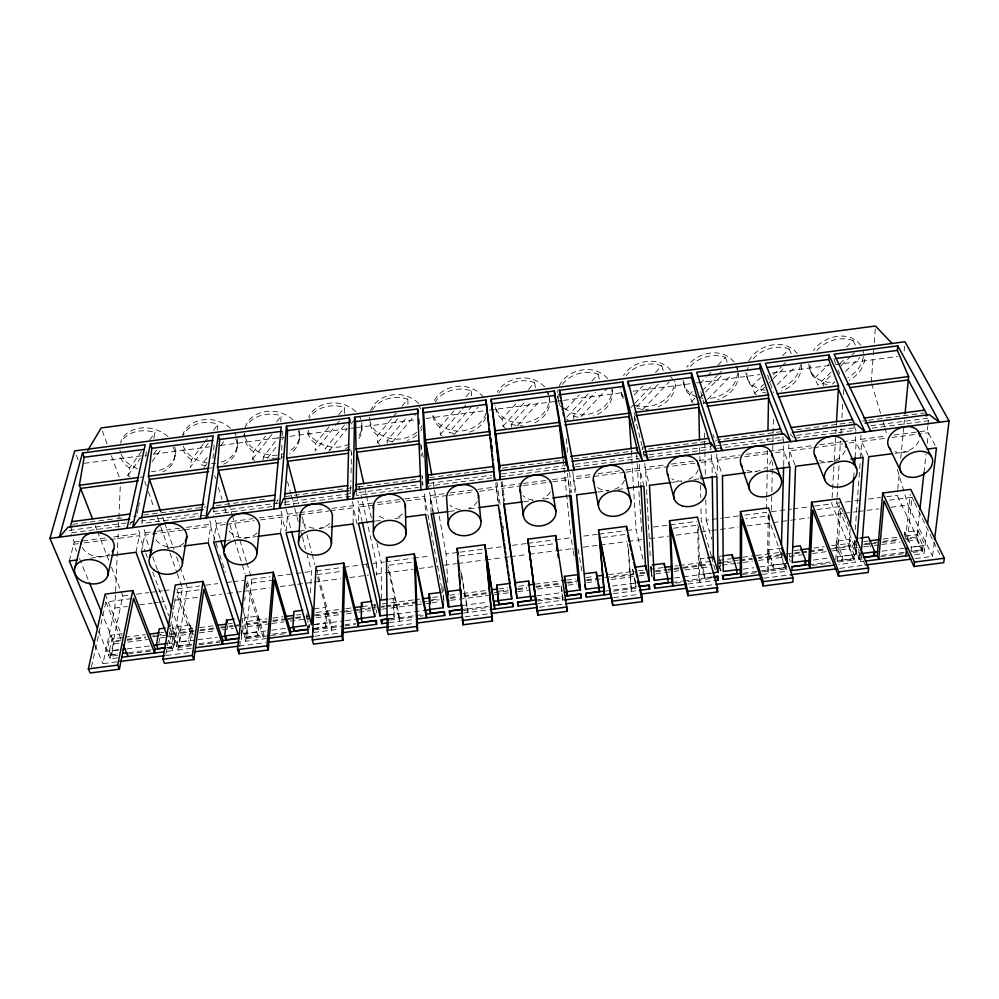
<?xml version="1.0" encoding="UTF-8"?>
<svg xmlns="http://www.w3.org/2000/svg" width="999" height="999" viewBox="0 0 999 999"><rect width="100%" height="100%" fill="white"/><g stroke="black" fill="none" stroke-linecap="round" stroke-linejoin="round"><path stroke-width="0.75" stroke-dasharray="5 3.75" d="M374.737 609.477L374.75 603.783M361.738 431.081L361.775 428.171M358.604 520.317L358.828 504.882L357.904 500.849M356.73 492.707L356.68 495.467L418.394 487.4M353.047 523.976L353.409 505.594L352.16 500.212M766.52 509.24L766.72 498.451M766.745 496.915L767.157 473.788M767.195 472.24L767.582 450.661M767.744 441.408L767.806 438.324M768.306 513.998L767.244 570.054L768.431 573.626L769.592 515.746L746.016 518.806M781.693 548.201L768.293 549.937L768.219 553.946L773.288 569.005L786.837 567.245L786.001 564.835M771.453 510.139L771.815 493.169M771.852 491.633L772.464 462.325M772.726 449.987L773.051 434.565M773.089 433.017L773.413 417.594M284.228 502.322L350.587 493.656L350.886 480.556M351.061 472.877L351.498 452.897M773.288 569.005L773.388 564.984L768.293 549.937M789.997 467.008L783.253 449.475L783.516 439.697L780.956 433.104M783.666 465.384L784.04 451.548L774.962 452.734M762.312 571.903L785.414 568.918L781.443 557.479L781.555 553.296M344.343 413.411L344.355 407.505A27.56 22.178 3.2 0 0 309.203 418.456M795.004 464.885L788.711 448.763L788.848 444.567M785.414 568.918L785.576 563.636L759.802 566.97M789.048 466.221L789.522 450.836L812.249 447.864M281.468 458.766L281.918 444.992M282.218 435.801L282.367 431.206M762.424 574.4L786.712 571.253L786.8 568.581M316.421 568.206L331.755 626.348L331.618 630.132L317.32 576.061M314.111 628.421L326.036 626.885L326.661 611.151M326.036 626.885L325.012 623.026L325.649 607.305L312.362 609.028M116.883 661.85L102.947 663.648L114.835 608.029L118.382 528.833M118.444 527.285L118.794 519.517M118.869 517.957L120.467 482.242M307.442 629.283L307.58 626.76M307.804 622.502L308.054 618.019M310.439 592.819L311.588 571.44L307.18 554.944M308.791 627.834L308.953 624.837M309.215 627.559L309.378 624.562M306.755 618.281L307.155 611.126M835.763 559.84L839.16 504.795M329.058 426.76L315.522 443.556L315.11 450.961L335.539 425.699M830.981 549.063L849.325 546.678L831.78 503.846L832.042 499.188M832.13 497.639L834.177 461.975M834.265 460.414L835.688 435.614M835.776 434.053L836.4 423.201M854.482 546.016L836.737 503.196L839.272 461.313M839.36 459.752L840.484 441.133M840.958 433.379L841.245 428.733M841.895 417.869L842.744 403.908M843.306 394.593L843.68 388.386M836.413 541.108L842.394 556.056L855.993 554.295L849.837 539.373L836.413 541.108L836.163 545.142L842.132 560.102L855.693 558.341L855.394 562.375L838.611 564.547M837.274 561.675L840.659 508.029M842.132 560.102L842.394 556.056M863.186 457.467L855.244 440.084L855.818 431.643M850.149 528.783L848.963 545.804L832.167 547.976M853.708 477.722L854.133 471.528M855.107 457.604L856.18 442.132L848.601 443.119M838.411 562.062L853.833 560.064L849.187 548.701L849.837 539.373M299.4 439.26L299.613 436.326M868.106 455.357L860.713 439.36L861.013 435.152M854.457 540.496L854.12 545.129L857.179 544.742M855.244 529.657L860.314 459.99M860.426 458.441L861.662 441.421L885.938 438.249M862.125 558.99L859.028 559.39L854.332 548.039L855.019 538.698M853.833 560.064L854.22 554.745L835.913 557.117M855.993 554.295L856.68 545.067M871.24 382.28L873.188 356.418M873.301 354.907L873.65 350.337M874.225 342.732L875.261 329.046M859.028 559.39L859.44 554.07M286.201 531.231L287.525 514.198L284.977 504.832L285.539 497.864M863.636 561.301L860.614 561.7L860.926 557.667L854.719 542.744M212.999 458.603L214.248 443.206M280.582 533.429L282.118 514.91L281.006 510.889M247.427 581.68L263.973 635.114L263.636 638.923L246.491 583.703L274.213 580.107M280.769 421.778L281.131 415.821A27.735 22.003 6.5 0 0 247.003 425.437M904.132 351.061L904.57 346.403M266.608 638.536L245.717 641.246L244.493 637.437L257.892 635.701L259.39 619.867L258.204 616.046L244.93 617.769L243.257 633.603L256.693 631.868L258.204 616.046M906.53 539.273L917.244 537.887L897.177 495.342L897.614 490.721M897.764 489.185L899.25 473.801M900.736 458.404L903.845 426.086M903.995 424.55L904.445 419.93M245.717 641.246L247.365 625.386M269.393 635.676L246.503 638.648L247.74 626.598L244.93 617.769M904.207 536.326L904.632 532.267L918.069 530.531L925.111 545.342L911.5 547.102L904.632 532.267M263.062 459.79L263.374 456.805L278.684 437.287M244.493 637.437L246.154 621.59L266.82 618.905M246.815 562.799L251.848 579.208L247.14 624.675L266.795 622.127M905.594 538.936L910.276 494.018M907.454 540.422L912.012 497.24L888.373 500.312M239.76 646.141L240.247 641.57M241.071 633.965L241.396 630.918M242.22 623.301L242.794 618.256M243.456 612.112L243.956 607.504M244.68 600.461L245.117 596.753M245.941 589.073L246.491 583.703M241.783 630.569L241.358 639.31L242.27 626.048M911.5 547.102L911.063 551.173L924.637 549.425L924.162 553.471L913.473 554.857M935.139 445.379L927.334 430.669L927.796 426.423M927.959 425.012L928.421 420.766L924.949 414.285M919.567 512.462L916.832 537.012L906.13 538.399M923.988 472.589L926.023 454.183M927.222 443.444L928.408 432.704L920.828 433.691M913.074 552.397L922.339 551.198L917.02 539.922L918.069 530.531M254.62 460.626L252.622 459.153L253.471 451.698L265.534 436.176M922.339 551.198L922.951 545.854L910.913 547.415M925.111 545.342L927.097 528.334M227.273 628.483L227.635 625.474M915.496 558.566L932.517 556.368L934.215 542.519M145.717 456.768L146.703 449.038M237.15 447.44L237.525 444.48M213.724 542.145L216.333 523.488L213.798 515.521M214.385 507.167L213.374 514.185L271.84 506.555M208.217 542.857L210.926 524.2L208.366 516.233M191.271 648.289L177.847 650.024L176.448 646.241L189.835 644.505L192.195 628.571L190.846 624.775L177.597 626.498L175.05 642.432L188.461 640.696L190.846 624.775M217.258 430.119L217.982 424.125A27.96 21.791 9.2 0 0 183.366 435.002M185.739 583.216L187.275 587.599L180.095 633.366L193.694 631.605M177.847 650.024L180.344 634.065M191.084 645.816L178.896 647.389L180.794 635.264L177.597 626.498M176.448 646.241L178.971 630.282L192.195 628.571M177.21 573.626L182.367 588.236L175 634.028L168.819 634.827M166.671 651.473L172.702 650.686L175.262 634.727M167.682 648.838L173.764 648.051L175.699 635.926L172.477 627.16L169.867 643.106L168.794 640.222M172.702 650.686L171.291 646.902L173.876 630.943L169.468 631.518M165.996 654.183L170.317 628.109M170.567 626.585L174.113 605.119M174.375 603.583L175.387 597.452M158.829 643.281L160.402 634.178M203.446 443.856L191.496 459.827L190.21 467.332L208.716 442.694M174.962 455.594L175.524 452.622M128.696 652.622L150.849 649.837M141.446 551.573L145.23 532.779L142.832 526.173M135.964 552.285L139.835 533.478L138.374 529.52M142.745 519.28L141.87 523.526L198.726 516.108M121.091 591.683L122.777 595.978L113.137 642.032L119.331 641.233M117.52 657.829L110.077 658.791L113.424 642.732M117.47 655.344L111.376 656.131L113.923 643.93L110.34 635.214L122.103 633.678M153.846 438.461L154.92 432.417A28.222 21.553 11.5 0 0 120.567 443.256M110.077 658.791L108.504 655.032L111.888 638.973L123.626 637.462M118.844 649.712L106.93 651.248L110.34 635.214M138.212 508.578L137.263 513.086L138.237 515.746L133.666 516.346M138.536 507.08L139.485 502.572M91.471 666.945L105.906 601.972L132.018 598.576M129.995 476.973L127.872 475.512L129.595 467.944L141.433 451.486M69.281 560.976L74.226 542.045L71.004 534.178M72.378 525.736L70.467 532.867L124.176 525.849M276.124 503.808L277.872 499.787L278.471 501.96M149.625 440.097L155.095 432.492M127.872 475.512L140.26 458.341M153.559 454.233L157.193 449.225M151.985 461.738L161.139 449.2M129.733 524.662L132.442 521.003M204.37 442.632L208.042 437.712M213.561 430.344L218.157 424.2M207.118 457.617L201.611 464.897L205.544 465.684M204.083 467.557L206.855 463.898M220.704 445.641L226.236 438.336M276.661 421.865L281.306 415.896M252.622 459.153L272.228 434.016M267.407 458.154L277.035 445.916M281.855 439.797L283.778 437.362M338.723 414.772L344.518 407.58M336.513 424.5L339.435 420.891M344.48 425L325.212 448.688L330.357 449.75M328.746 451.348L347.177 428.771M351.049 424.026L353.958 420.454M379.558 444.243L377.672 442.757L377.659 435.402L392.245 417.907M393.219 416.745L396.141 413.249M401.985 406.256L407.654 399.175A27.448 22.315 -0.4 0 0 372.24 410.177M377.672 442.757L398.251 418.194M387.162 443.519L387.125 440.571L407.167 416.77M392.095 442.157L416.508 413.274M442.145 436.039L440.322 434.54L439.86 427.235L454.008 410.839M466.146 396.778L471.029 390.846A27.398 22.403 -4.4 0 0 435.189 402.147M440.322 434.54L461.7 409.852M462.724 408.678L465.771 405.157M472.277 405.819L449.125 432.442L455.407 433.791M453.696 435.102L478.034 407.242M505.694 428.583L503.034 426.311L502.147 419.068L519.418 399.675M528.558 389.423L534.49 382.492A27.41 22.428 -8.6 0 0 498.364 393.843M503.034 426.311L525.561 401.136M511.575 427.197L511.188 424.3L532.43 400.649M517.232 425.911L540.684 399.912M565.546 409.74L579.233 394.842M591.87 381.094L598.026 374.138A27.497 22.403 -12.6 0 0 562.375 384.453M566.858 416.958L588.461 393.556M573.888 419.031L573.326 416.146L595.329 392.382M581.056 416.546L607.454 388.149M634.328 394.88L642.782 385.951M655.456 372.552L661.638 365.771A27.647 22.315 -16.4 0 0 624.962 377.197M630.831 407.592L634.028 404.233M635.102 403.109L653.196 384.066M636.6 406.893L658.678 383.728M642.669 409.615L669.168 381.943M693.244 403.121L691.658 401.573L689.435 394.493L692.619 391.221M700.037 383.604L706.405 377.073M707.467 375.986L711.7 371.628M718.069 365.097L725.336 357.392A27.872 22.19 -19.7 0 0 688.386 368.856M691.658 401.573L694.867 398.301M702.347 390.646L717.307 375.362M718.381 374.263L721.59 370.991M700.012 397.602L704.357 393.169M705.444 392.07L721.74 375.449M703.296 403.683L706.48 400.449M707.554 399.363L732.005 374.55M756.218 394.855L754.682 393.306L752.022 386.276L760.788 377.522M782.692 355.656L789.11 349.013A28.134 22.015 -22.6 0 0 752.734 359.428M754.682 393.306L763.523 384.528M773.463 374.65L781.193 366.97M782.292 365.871L785.601 362.575M764.56 387.325L760.202 391.645L766.146 393.044M768.918 382.992L772.19 379.757M773.276 378.671L785.251 366.795M777.197 384.59L795.866 366.158M831.081 372.177L817.794 385.04L814.684 378.059L828.958 364.173M846.515 347.103L852.959 340.609A28.434 21.816 -25 0 0 816.345 351.061M839.934 363.611L844.367 359.315M823.913 386.251L822.652 383.454L831.38 375.012M841.208 365.522L851.023 356.031M852.122 354.982L854.307 352.872M832.404 384.091L834.602 381.98M845.616 371.391L859.927 357.642M167.308 647.652L173.314 646.852M199.238 643.643L219.967 640.883M272.864 634.09L287.687 632.13M331.743 626.51L339.173 625.524M345.105 624.737L355.494 623.351M399.625 617.719L414.485 615.746M415.971 615.546L423.401 614.56M467.582 608.928L488.411 606.156M535.639 600.124L562.449 596.565L563.011 600.199L537.612 603.483M605.282 591.108L636.675 586.937M672.027 582.479L682.467 581.081M683.965 580.894L712.524 577.085M743.331 573.239L759.777 571.053M761.263 570.854L785.451 567.632M808.765 564.785L829.707 562M837.212 561.001L853.92 558.778M881.767 555.319L904.232 552.335M911.837 551.323L922.477 549.912M84.391 463.299L146.229 455.169M153.958 454.158L209.603 446.853M220.429 445.429L283.803 437.112M289.985 436.301L354.92 427.772M356.468 427.572L415.209 419.855M426.024 418.431L487.862 410.314M489.41 410.114L555.881 401.386M557.43 401.173L562.062 400.574M563.611 400.362L622.352 392.657M633.179 391.233L690.371 383.716M696.553 382.904L759.939 374.588M772.302 372.964L829.507 365.447M835.688 364.635L897.527 356.518M140.097 477.297L143.132 476.898M209.216 468.231L212.25 467.832M72.752 524.3L115.385 518.731M116.908 518.531L124.525 517.532M143.619 515.034L206.144 506.868M216.109 505.569L268.032 498.776M285.652 496.478L345.292 488.673M346.815 488.474L351.411 487.874M358.354 486.975L418.069 479.158M429.62 477.647L489.423 469.83M502.522 468.119L563.936 460.089M573.988 458.778L595.516 455.969M597.052 455.769L632.417 451.136M648.626 449.026L708.678 441.171M715.671 440.259L780.444 431.793M796.702 429.657L852.297 422.39M862.399 421.079L867.032 420.467M868.581 420.267L924.25 412.987M69.331 530.407L133.891 521.977M140.859 521.066L197.814 513.623M278.771 503.046L212.487 511.7L211.463 508.479M359.141 492.532L417.882 484.865M429.495 483.341L491.52 475.237M501.535 473.926L565.159 465.621M575.187 464.31L637.387 456.181M648.95 454.67L711.226 446.528M721.29 445.217L716.733 445.816L715.409 441.733M722.814 445.017L783.666 437.062M796.79 435.352L856.205 427.584M870.866 425.674L928.833 418.094M200.262 515.909L204.87 515.297M284.977 504.832L351.223 496.178M491.833 477.809L428.484 486.088L433.329 512.112M500.387 476.698L565.372 468.206M575.424 466.895L639.01 458.578L639.572 468.231L643.581 484.627M649.05 457.267L711.213 449.15L710.364 446.491M716.708 448.426L783.516 439.697M795.092 438.186L855.918 430.244L852.896 423.701M872.09 428.134L928.421 420.766M74.226 542.045L106.269 537.862M113.898 536.863L139.835 533.478M145.23 532.779L155.919 531.381M157.455 531.181L180.369 528.184M186.476 527.385L210.926 524.2M216.333 523.488L225.512 522.29M231.631 521.49L253.047 518.693M259.166 517.894L282.118 514.91M287.525 514.198L298.251 512.799M299.787 512.599L324.3 509.39M331.955 508.391L353.409 505.594M358.828 504.882L375.699 502.684M377.235 502.485L403.321 499.075M404.857 498.876L424.8 496.278L424.038 492.22M444.056 493.756L430.219 495.566L431.056 512.337M450.199 492.957L476.311 489.547M477.847 489.348L496.291 486.938L495.504 481.493M503.808 504.32L501.723 486.238L521.728 483.616M523.264 483.416L546.341 480.407M552.497 479.607L567.882 477.597L570.541 492.682M572.789 471.403L573.326 476.885L591.808 474.475M597.976 473.663L619.542 470.854M625.699 470.042L639.572 468.231M644.792 463.386L645.017 467.52L665.072 464.91M671.241 464.098L697.477 460.676M699.013 460.477L711.363 458.866L716.907 476.535M716.77 453.983L716.82 458.154L739.984 455.119M746.166 454.32L767.794 451.498M769.342 451.298L783.253 449.475M788.711 448.763L813.473 445.529M819.655 444.73L841.32 441.895M842.869 441.695L855.244 440.084M860.713 439.36L886.45 436.001M894.03 435.015L927.334 430.669M78.234 543.681L73.651 544.28L76.561 551.398M84.341 542.882L108.804 539.685M110.327 539.485L139.373 535.701L145.255 551.685M183.054 529.994L144.78 534.989L149.55 548.076M184.578 529.795L210.602 526.398L217.77 548.676M225.225 524.487L216.021 525.686L220.28 539.06M226.748 524.288L254.345 520.691M260.477 519.892L281.93 517.095L285.652 530.544M298.102 514.972L287.362 516.383L291.034 529.832M299.638 514.772L328.808 510.976M330.344 510.776L353.359 507.767L357.192 524.313M400.299 501.635L358.791 507.055L361.888 520.591M406.443 500.836L424.887 498.426L441.346 586.201M447.265 495.504L430.332 497.714L432.842 511.351M448.801 495.304L473.439 492.095M479.595 491.283L496.528 489.073L498.489 502.784M522.002 485.751L501.973 488.361L503.896 502.085M523.551 485.551L551.298 481.93M552.834 481.73L568.256 479.72L569.63 493.506M624.65 472.352L573.701 479.008L575.037 492.807M626.186 472.152L640.084 470.342L640.871 484.215M695.004 463.174L645.541 469.63L650.361 559.103M701.198 462.362L712.012 460.951L712.237 476.461M738.661 457.467L717.482 460.239L717.644 474.2M744.717 456.68L768.918 453.521M813.76 447.664L842.544 443.906M892.007 437.45L919.305 433.891M90.497 558.204L110.202 555.644M167.245 548.201L182.43 546.228M227.397 540.359L230.432 539.959M244.106 538.186L256.268 536.6M301.311 530.731L304.345 530.332M319.568 528.346L330.219 526.96M375.324 521.078L381.418 520.279M395.129 518.493L402.759 517.494M449.45 511.413L455.556 510.614M469.28 508.828L476.923 507.829M523.676 501.735L532.854 500.536M543.543 499.138L551.186 498.151M598.014 492.045L608.728 490.646A16.071 12.45 -12.2 0 1 595.966 486.014M617.919 489.448L625.561 488.449M672.464 482.33L681.668 481.131A16.171 12.4 -15.7 0 1 671.765 478.721M693.918 479.532L700.049 478.733M747.027 472.614L756.231 471.416M770.042 469.617L776.186 468.818M820.154 463.086L832.442 461.476M833.978 461.276L838.598 460.676M894.917 453.334L908.778 451.523M122.777 595.978L130.419 594.992M136.526 594.193L148.751 592.607M150.275 592.407L162.5 590.821M164.036 590.621L171.666 589.635M177.785 588.836L182.367 588.236M187.275 587.599L199.513 586.013M205.632 585.214L217.869 583.628M227.048 582.429L231.643 581.83M233.167 581.643L243.881 580.244M251.848 579.208L270.23 576.823M277.884 575.824L294.742 573.638M296.266 573.438L311.588 571.44M316.508 570.804L342.582 567.42M344.118 567.22L365.584 564.423M373.264 563.436L376.323 563.036L362.038 499.675M381.431 598.776L381.243 562.387L384.315 561.987M385.851 561.788L411.963 558.404M413.499 558.204L430.394 556.006M447.814 582.579L446.066 553.97L458.379 552.372M459.915 552.172L486.051 548.776M487.587 548.576L501.423 546.778M512.512 545.329L526.373 543.531M527.909 543.331L554.083 539.935M555.631 539.735L571.028 537.724L573.051 549.625M583.678 536.088L597.552 534.278M599.088 534.078L625.299 530.669M626.835 530.469L636.088 529.27L643.181 560.289M653.383 527.022L668.818 525.024M670.366 524.812L696.603 521.403M705.818 499.95L706.193 520.167L723.189 517.957M724.737 517.757L738.648 515.946M744.829 515.134L766.458 512.325L781.493 555.469L758.591 558.429M771.428 511.688L791.545 509.065M793.094 508.866L808.566 506.855M814.759 506.056L831.78 503.846M836.737 503.196L853.358 501.036M854.869 500.836L862.424 499.862M868.468 499.075L880.556 497.502M886.6 496.715L897.177 495.342M199.213 589.847L176.149 592.844L192.133 637.599M316.92 574.55L341.596 571.353M388.998 565.197L412.162 562.175M459.64 556.018L482.829 552.996M530.282 546.84L553.758 543.781M602.584 537.437L626.098 534.39M673.513 528.221L698.526 524.975L699.862 582.492L698.888 578.908L697.577 524.712M817.145 509.565L840.746 506.493M114.835 608.029L127.198 606.43M139.573 604.82L151.935 603.221M153.484 603.021L158.117 602.409M159.665 602.21L165.859 601.41M175.125 600.199L198.326 597.19M210.689 595.591L221.516 594.18M227.697 593.381L241.621 591.57M243.157 591.371L269.443 587.961M280.269 586.55L312.737 582.33M314.285 582.13L340.572 578.721M349.85 577.522L368.394 575.112M376.136 574.1L383.866 573.101M385.402 572.902L413.236 569.28M419.418 568.481L437.974 566.071M444.155 565.272L456.531 563.661M458.079 563.461L484.365 560.052M485.901 559.852L502.909 557.642M504.458 557.442L509.103 556.843M510.639 556.63L527.647 554.433M529.195 554.233L555.481 550.811M557.03 550.611L572.489 548.601M583.316 547.202L598.776 545.192M600.324 544.992L626.61 541.583M628.146 541.383L642.07 539.572M649.8 538.561L668.356 536.151M676.086 535.152L699.275 532.142M700.823 531.943L710.102 530.731M711.65 530.531L737.924 527.122M747.202 525.911L809.053 517.882M819.879 516.483L843.069 513.474M844.617 513.274L856.98 511.663M858.528 511.463L878.633 508.853M890.996 507.242L908.004 505.032L932.517 556.368M388.748 599.125L393.181 598.551L394.031 602.422L394.28 618.044L389.797 618.631M712.062 576.923L704.557 577.897L700.349 562.737L700.262 558.753L706.206 557.991M718.818 556.356L721.79 555.968M856.505 538.511L860.988 537.924M125.087 637.275L145.192 634.665M160.664 632.654L163.599 632.28M199.613 627.609L212.974 625.886M227.809 623.963L232.218 623.388M272.764 618.131L283.167 616.795M296.516 615.059L300.936 614.485M316.358 612.487L344.518 608.841M346.004 608.653L351.96 607.879M362.375 606.53L369.742 605.569M371.216 605.382L375.636 604.807L375.649 609.265M382.242 603.958L413.399 599.912M414.897 599.725L420.854 598.95M432.742 597.414L438.648 596.64M449.687 595.217L458.541 594.068M462.987 593.493L486.85 590.397M498.776 588.861L507.642 587.712M518.693 586.276L527.559 585.127M535.014 584.165L560.414 580.869M566.371 580.094L575.249 578.945M586.313 577.509L593.718 576.56M608.641 574.625L637.025 570.941M638.498 570.754L645.916 569.792M662.924 567.594L651.061 569.13L651.735 572.015M674.887 566.033L677.884 565.646M679.382 565.459L710.739 561.401M718.855 560.339L730.731 558.803M742.719 557.255L754.72 555.694M756.218 555.506L780.094 552.41M794.18 550.586L798.638 550.012M813.636 548.064L824.15 546.703M831.655 545.729L849.55 543.406L855.693 558.341M863.648 541.583L868.119 541.008M883.153 539.06L898.188 537.112M905.693 536.138L917.619 534.59L924.637 549.425M121.066 640.097L113.337 641.096L102.248 614.035M127.248 639.285L145.792 636.887M151.973 636.088L155.07 635.689M156.606 635.489L164.335 634.49M170.517 633.691L175.15 633.079L170.879 621.453M194.168 630.619L180.245 632.429L172.827 612.062M200.362 629.82L214.285 628.021M220.479 627.21L232.854 625.611M234.403 625.411L239.048 624.812M266.883 621.203L247.228 623.751L243.444 611.863M272.927 620.416L286.538 618.656M288.049 618.456L294.093 617.682M295.604 617.482L304.67 616.308M306.181 616.108L309.203 615.721M314.31 615.059L341.558 611.525M343.069 611.338L352.147 610.152M353.658 609.964L358.204 609.378M359.715 609.178L370.317 607.804M371.828 607.604L376.373 607.017M381.481 606.356L384.503 605.968M386.026 605.769L420.879 601.261M431.493 599.875L439.073 598.901M450.249 597.452L457.842 596.465M463.911 595.679L486.675 592.732M498.813 591.158L507.917 589.984M517.594 588.723L526.71 587.549M535.826 586.363L560.139 583.216M566.221 582.429L576.86 581.056M586.55 579.795L595.679 578.608M604.807 577.434L633.716 573.688M639.81 572.902L645.891 572.102M650.774 566.82L651.023 571.44L666.258 569.467M667.782 569.268L672.352 568.681M673.875 568.481L681.493 567.494M683.016 567.295L707.404 564.135M718.631 562.687L721.69 562.287M723.214 562.087L732.367 560.901M733.89 560.714L738.473 560.114M739.997 559.915L752.197 558.341M758.303 557.542L781.181 554.582M786.338 553.921L800.087 552.135M801.61 551.935L807.716 551.148M809.252 550.948L826.048 548.776M864.834 543.743L872.477 542.757M874.013 542.557L877.072 542.157M883.191 541.371L898.488 539.385M127.06 640.234L145.617 637.824M153.346 636.825L167.27 635.027M199.738 630.819L214.847 628.858M220.891 628.084L232.967 626.51M234.478 626.323L239.011 625.736M272.852 621.353L286.463 619.58M287.974 619.392L294.031 618.606M295.542 618.406L304.62 617.232M306.131 617.032L309.153 616.645M315.784 615.784L344.555 612.062M346.079 611.863L355.157 610.689M356.68 610.489L373.339 608.329M381.481 607.28L384.515 606.88M386.026 606.693L420.916 602.172M422.427 601.972L426.985 601.386M428.496 601.186L439.123 599.812M450.299 598.364L457.904 597.377M463.973 596.59L488.274 593.443M494.343 592.657L508.016 590.884M517.694 589.635L526.823 588.448M535.951 587.275L560.277 584.115M567.882 583.129L577.01 581.955M586.713 580.694L600.411 578.921M611.076 577.534L633.915 574.587M640.009 573.788L646.091 573.001M655.806 571.74L666.483 570.367M668.006 570.167L672.577 569.58M674.1 569.38L681.73 568.394M683.254 568.194L712.225 564.435M718.893 563.573L731.106 561.987M740.271 560.801L752.484 559.228M794.292 553.808L800.399 553.021M801.935 552.822L808.054 552.022M809.577 551.835L824.862 549.85M863.673 544.817L869.792 544.03M871.328 543.831L875.923 543.231M882.042 542.445L898.875 540.259M113.923 643.93L120.092 643.131M127.822 642.132L147.902 639.522M160.252 637.924L175.699 635.926M180.794 635.264L193.157 633.666M199.35 632.866L216.358 630.656M222.552 629.857L233.379 628.458M247.74 626.598L270.404 623.663M271.915 623.463L284.003 621.902M290.047 621.116L305.157 619.155M306.668 618.968L309.69 618.568M316.308 617.719L340.509 614.585M346.566 613.798L352.61 613.011M358.666 612.237L370.766 610.664M381.918 609.215L424.338 603.721M425.861 603.533L430.394 602.946M431.918 602.747L439.485 601.76M450.661 600.312L488.586 595.404M494.655 594.617L509.815 592.657M517.969 591.595L528.608 590.222M537.724 589.048L562.025 585.901M568.094 585.114L577.21 583.928M586.9 582.679L596.016 581.493M611.226 579.52L637.087 576.173M638.611 575.973L646.216 574.999M655.906 573.738L672.664 571.565M674.188 571.366L678.758 570.779M684.839 569.992L709.215 566.833M735.689 563.411L718.918 565.571L721.44 574.213M737.212 563.211L741.795 562.612M743.318 562.412L752.459 561.238M758.566 560.439L781.443 557.479M789.635 556.418L806.43 554.245M812.537 553.458L826.285 551.673M832.392 550.886L849.187 548.701M854.332 548.039L857.392 547.639M863.511 546.853L872.689 545.666M874.212 545.466L880.331 544.68M881.855 544.48L900.199 542.095M907.854 541.108L917.02 539.922M314.548 624.375L325.012 623.026M388.923 614.747L393.419 614.173L393.181 598.551M700.262 558.753L704.47 573.901L710.501 573.126M773.388 564.984L786.962 563.224M118.207 650.024L109.316 651.173L111.376 656.131M127.185 648.863L149.413 645.978M168.943 643.456L171.903 643.069L173.764 648.051M194.942 640.084L177.06 642.407L178.896 647.389M197.914 639.697L217.195 637.212M265.771 630.918L244.892 633.628L246.503 638.648M271.716 630.144L286.563 628.221M314.298 624.637L344.131 620.779M345.617 620.579L357.517 619.043M388.261 615.059L425.586 610.227M462.337 605.481L487.787 602.185M536.613 595.866L562 592.569L561.313 586.413M612.399 586.051L635.102 583.116M674.812 577.971L715.534 572.702M743.306 569.105L753.808 567.744M813.398 560.039L829.907 557.892M882.08 551.148L904.632 548.226M108.504 655.032L117.42 653.87M166.821 647.477L171.291 646.902M110.877 654.932L116.821 654.158M178.446 646.191L191.833 644.455M246.116 637.424L263.973 635.114M313.861 628.658L331.755 626.348M389.173 618.918L399.625 617.569L388.499 566.633M463.086 609.353L467.569 608.778L460.814 569.742M859.128 558.104L862.137 557.717M128.109 653.958L150.936 651.011M198.701 644.83L220.03 642.07M270.916 635.489L287.7 633.316M314.198 629.882L343.231 626.123M344.755 625.936L355.444 624.55M389.635 620.129L414.11 616.957M420.229 616.171L423.289 615.771M463.648 610.551L489.685 607.18M537.774 600.961L563.848 597.577M613.536 591.158L636.575 588.174M675.574 583.129L681.718 582.33M687.874 581.53L715.559 577.959M742.294 574.487L756.156 572.702M812.199 565.446L830.693 563.049M880.643 556.593L903.808 553.596M313.674 632.454L339.061 629.17M389.21 622.677L414.597 619.392M463.361 613.086L491.733 609.415M613.436 593.668L637.474 590.559M687.874 584.04L715.084 580.519M166.408 655.444L191.171 652.247M239.148 646.041L265.459 642.632M314.985 636.238L339.747 633.029M389.273 626.623L414.036 623.426M465.109 616.82L489.872 613.611M539.398 607.205L564.16 604.008M613.698 597.602L638.461 594.405M689.535 587.799L714.297 584.59M763.823 578.184L788.586 574.987M839.659 568.381L865.971 564.972M207.33 462.974L201.586 461.825L195.067 459.041L189.535 455.082A27.885 21.766 9.3 0 1 183.279 446.103M263.374 456.805L269.867 458.116A27.735 22.003 6.5 0 0 276.998 458.091M387.125 440.571L393.494 441.908M511.188 424.3L517.407 425.661A27.41 22.428 -8.6 0 0 523.039 425.761M573.326 416.146L578.246 417.245M637.062 408.341L641.633 409.378A27.647 22.315 -16.4 0 0 648.613 409.365M634.827 405.157L640.883 406.543A27.572 22.29 -16.4 0 0 674.625 381.281M698.438 397.352L702.934 398.401M765.059 390.259L758.678 388.736L753.246 385.801L749.138 381.63A28.047 21.99 -22.7 0 1 745.941 372.19M822.652 383.454L827.06 384.515M137.45 468.806L127.735 463.199A28.134 21.528 11.6 0 1 121.141 454.258M696.478 396.903L690.921 393.981L686.663 389.835A27.785 22.153 -19.8 0 1 683.116 380.444M129.595 467.944L127.048 466.196A28.222 21.553 11.5 0 1 119.917 455.844M191.496 459.827L189.011 458.054A27.96 21.791 9.2 0 1 182.28 447.664M167.944 436.438L162.263 432.355L155.544 429.47A28.134 21.528 11.6 0 0 120.742 441.608M253.471 451.698L251.061 449.912A27.735 22.003 6.5 0 1 244.218 433.691M230.557 428.209L225.025 424.1L218.431 421.191A27.885 21.766 9.3 0 0 182.243 437.537M315.522 443.556L313.187 441.758A27.56 22.178 3.2 0 1 307.23 431.243M293.231 419.967L287.862 415.834L281.393 412.912A27.66 21.978 6.5 0 0 244.755 429.32M377.659 435.402L375.387 433.603A27.448 22.315 -0.4 0 1 369.817 423.027M355.981 411.713L350.786 407.567L344.443 404.62A27.485 22.153 3.3 0 0 308.716 416.895M439.86 427.235L437.674 425.424A27.398 22.403 -4.4 0 1 432.492 414.797M418.818 403.459L413.786 399.275L407.567 396.316A27.373 22.29 -0.4 0 0 370.017 412.862M502.147 419.068L500.024 417.245A27.41 22.428 -8.6 0 1 495.229 406.556M566.683 418.843L568.394 420.354M563.973 408.029L572.302 413.186L578.908 414.672A27.423 22.365 -12.7 0 0 611.888 389.523M544.717 386.9L540.009 382.679L534.04 379.682A27.335 22.403 -8.6 0 0 497.377 392.083M607.792 378.609L603.234 374.363L597.39 371.341A27.423 22.365 -12.7 0 0 558.491 388.087M689.435 394.493L687.537 392.632A27.872 22.19 -19.7 0 1 683.928 381.768M670.429 376.76L672.352 378.621M670.928 370.317L666.545 366.034L660.826 362.999A27.572 22.29 -16.4 0 0 623.551 375.499M752.022 386.276L750.187 384.415A28.134 22.015 -22.6 0 1 748.139 367.47M734.153 362L729.932 357.704L724.337 354.645A27.785 22.153 -19.8 0 0 686.75 367.182M808.84 363.936A28.359 21.791 -25.1 0 0 811.7 373.414L815.646 377.622L820.953 380.569L827.259 382.093A28.359 21.791 -25.1 0 0 834.153 382.093M811.7 373.414L814.684 378.059M797.452 353.671L793.393 349.35L787.936 346.278A28.047 21.99 -22.7 0 0 747.527 363.524M790.296 434.078L793.368 437.487M860.826 345.342L856.942 340.996L851.598 337.899A28.359 21.791 -25.1 0 0 813.373 350.537M853.109 340.696L855.856 346.166M912.012 497.24L914.035 501.411M914.709 502.809L940.334 555.706M917.169 538.636L924.162 553.471M809.39 368.244L810.614 371.004M789.26 349.088L791.633 354.608M869.33 543.831L870.541 546.665M95.117 645.154L102.947 663.648M841.345 507.929L843.144 512.225M843.73 513.661L850.311 529.433M855.082 540.896L859.265 550.924M859.864 552.36L862.849 559.527M863.448 560.951L865.234 565.259M98.564 631.193L106.93 651.248M854.432 546.753L860.614 561.7M849.275 547.427L855.394 562.375M79.483 558.516L88.824 581.293M105.906 601.972L120.979 639.26M105.12 594.105L121.953 635.888M95.217 525.699L96.903 530.007M97.465 531.443L108.716 560.127M111.526 567.295L120.529 590.247M76.399 455.232L78.634 461.014M833.878 358.753L835.988 364.285M838.086 369.817L839.672 373.963M746.64 376.486L747.689 379.27M169.718 628.009L175.05 642.432M145.779 553.134L147.39 557.504M152.722 572.04L168.744 615.646M102.273 430.869L107.105 444.056M111.401 455.781L119.468 477.759M152.722 556.805L157.48 569.892M725.486 357.48L727.497 363.037M188.461 640.696L189.835 644.505M176.873 589.335L193.394 635.739M789.297 554.358L790.271 557.092M789.272 558.678L790.284 561.538M144.768 481.53L146.316 485.914M148.376 491.758L154.033 507.842M157.13 516.608L160.215 525.387M160.739 526.848L169.493 551.698M170.005 553.159L176.698 572.165M781.58 552.21L783.079 556.493M162.762 517.407L164.298 521.79M164.81 523.251L174.001 549.575M176.548 556.893L179.608 565.671M180.12 567.132L185.227 581.755M781.468 556.206L786.712 571.253M767.669 375.112L773.426 392.732M713.136 434.702L714.098 437.662M242.295 630.656L243.257 633.603M219.68 554.62L225.412 572.439M716.82 458.154L722.464 475.811M256.693 631.868L257.892 635.701M683.978 384.715L684.839 387.512M214.623 475.499L215.547 478.484M218.319 487.425L222.015 499.35M224.787 508.291L226.161 512.762M229.857 524.687L234.016 538.111M234.478 539.597L245.092 573.888M228.546 503.146L231.743 513.586M232.193 515.084L246.366 561.313M871.677 383.753L880.544 413.336M883.191 422.215L884.527 426.648M884.964 428.121L887.187 435.527M897.377 469.542L908.004 505.032M719.218 557.729L721.653 565.971M661.8 365.859L663.436 371.466M719.28 561.775L721.815 570.404M706.193 520.167L711.763 539.223M719.33 565.746L721.852 574.375M711.375 556.018L701.236 520.804L700.898 505.269M711.8 557.479L713.074 561.888M713.761 564.972L715.421 570.729M307.642 625.499L308.354 628.046M700.786 391.546L704.02 403.359M287.537 481.468L290.746 493.469M291.146 494.967L294.355 506.955M294.755 508.454L298.364 521.953M300.761 530.956L301.973 535.452M302.372 536.95L305.582 548.951M296.291 494.293L298.676 503.296M302.235 516.795L305.407 528.796M306.993 534.802L311.75 552.797M312.15 554.308L314.922 564.81M634.427 415.821L641.945 445.554M643.006 449.787L642.32 447.04L644.155 456.531M643.356 451.148L644.392 455.257M645.017 467.52L649.475 485.339M621.378 392.932L622.065 395.754M651.173 566.545L651.823 569.318M641.72 531.58L638.686 488.449M651.023 571.44L651.236 572.34M651.273 573.076L651.947 575.961M652.022 577.222L650.923 566.483M349.837 490.384L350.587 493.656M366.258 563.411L367.307 567.919M598.189 374.225L599.787 381.293M350.774 449.675L352.185 455.919M358.978 486.088L361.7 498.164M364.81 488.436L366.158 494.468M366.483 495.979L371.853 520.129M376.885 542.769L381.243 562.387M393.419 614.173L394.28 618.044M388.449 569.929L399.7 621.328L399.625 617.569M441.633 587.712L444.031 601.173M422.102 482.067L422.515 484.253L422.152 475.836L422.964 485.427M420.766 443.818L423.276 457.48M573.326 476.885L576.585 494.83M433.179 482.604L434.265 488.686M434.54 490.197L446.066 553.97M578.046 548.975L581.942 571.266M549.7 400.599L549.213 397.752A27.335 22.403 -8.6 0 1 517.02 422.789L510.327 421.316L504.42 418.456L499.675 414.373A27.335 22.403 -8.6 0 1 495.104 405.144M460.726 571.428L461.263 574.475M461.526 575.998L467.857 612.499L467.569 608.778M573.301 551.111L574.325 557.055M534.652 382.58L535.564 388.274M496.89 482.055L500.162 504.957M503.209 526.323L503.646 529.383M502.022 481.381L504.795 501.236M501.148 482.142L501.723 486.238M561.475 586.376L563.011 600.199M562.15 593.906L562.449 596.565M496.291 486.938L498.126 503.596M563.036 459.415L571.028 537.724M566.246 438.761L567.607 452.584M569.58 472.564L571.553 492.532M567.469 473.489L567.882 477.597M471.191 390.921L471.74 396.665M628.496 548.101L631.393 591.346L627.622 543.394M631.231 450.499L636.088 529.27M634.24 412.512L634.365 414.722M634.527 417.357L634.79 422.003M636.688 454.458L637.15 462.175M637.237 463.723L638.598 486.9M442.932 586.251L443.668 599.225M424.8 496.278L425.611 514.522M420.841 445.342L421.291 456.019M407.817 399.263L408.004 405.045M704.47 573.901L704.557 577.897M699.662 447.777L699.962 461.763M700.262 475.749L700.324 478.858M700.461 485.064L700.736 497.502M704.57 433.116L704.894 450.212M704.919 451.773L705.356 475.087M711.3 454.695L711.363 458.866M376.323 563.036L376.336 575.162M376.536 610.139L376.536 613.111M477.272 501.498A16.009 12.45 -4.5 0 1 468.593 508.429M460.452 509.49A16.009 12.45 -4.5 0 1 449.912 505.069M485.964 413.249A27.323 22.378 -4.4 0 1 455.194 430.894L448.426 429.433L442.395 426.585L437.5 422.54A27.323 22.378 -4.4 0 1 432.592 413.349M434.415 400.362A27.323 22.378 -4.4 0 1 470.766 387.999L476.86 390.984L481.73 395.179A27.323 22.378 -4.4 0 1 484.39 398.963M485.801 417.545A27.398 22.403 -4.4 0 1 469.33 432.267M550.287 491.983A16.009 12.475 -8.4 0 1 542.619 498.451M533.191 499.999A16.009 12.475 -8.4 0 1 522.889 495.554M549.25 397.689A27.41 22.428 -8.6 0 1 533.953 423.139M546.141 390.946A27.41 22.428 -8.6 0 1 548.339 394.88M547.852 392.045A27.335 22.403 -8.6 0 1 548.763 394.855M624.437 480.332A16.071 12.45 -12.2 0 1 614.21 489.448M612.2 389.423A27.497 22.403 -12.6 0 1 593.418 415.996M560.701 406.618A27.497 22.403 -12.6 0 1 558.216 399.762M558.054 398.301A27.497 22.403 -12.6 0 1 558.279 393.856M558.866 401.148A27.423 22.365 -12.7 0 1 558.066 389.548M698.151 469.667A16.171 12.4 -15.7 0 1 688.461 479.433M623.388 396.84A27.572 22.29 -16.4 0 1 620.367 388.686M675.474 384.078A27.647 22.315 -16.4 0 1 658.241 406.843M623.301 398.401A27.647 22.315 -16.4 0 1 620.953 390.047M402.36 513.848A16.034 12.4 -0.7 0 1 395.954 517.894M383.766 518.256A16.034 12.4 -0.7 0 1 377.035 514.572M422.09 425.574A27.373 22.29 -0.4 0 1 420.492 428.159M416.633 432.305A27.373 22.29 -0.4 0 1 393.444 438.998L386.613 437.55L380.457 434.715L375.387 430.694A27.373 22.29 -0.4 0 1 370.142 421.553M369.83 420.129A27.373 22.29 -0.4 0 1 369.555 417.22M422.227 428.471A27.448 22.315 -0.4 0 1 420.616 431.056M416.745 435.202A27.448 22.315 -0.4 0 1 407.405 440.384M418.943 406.331A27.448 22.315 -0.4 0 1 420.916 408.778M329.67 523.326A16.121 12.313 2.7 0 1 319.443 528.296M313.898 528.271A16.121 12.313 2.7 0 1 301.923 521.366M361.663 422.39A27.485 22.153 3.3 0 1 357.605 437.512M349.388 444.006A27.485 22.153 3.3 0 1 331.768 447.09L324.862 445.654L318.581 442.832L313.361 438.836A27.485 22.153 3.3 0 1 307.779 429.745M359.69 416.77A27.485 22.153 3.3 0 1 360.901 419.543M361.626 425.299A27.56 22.178 3.2 0 1 357.555 440.434M349.313 446.94A27.56 22.178 3.2 0 1 345.554 448.501M257.08 532.792A16.234 12.2 5.7 0 1 229.133 530.856M299.3 430.581A27.66 21.978 6.5 0 1 289.997 450.799M284.028 453.646A27.66 21.978 6.5 0 1 281.393 454.408M277.26 455.132A27.66 21.978 6.5 0 1 270.167 455.169L263.187 453.733L256.793 450.949L251.411 446.965A27.66 21.978 6.5 0 1 245.492 437.924M245.08 436.513A27.66 21.978 6.5 0 1 244.593 433.641M298.226 430.669A27.735 22.003 6.5 0 1 289.76 453.758M283.778 456.593A27.735 22.003 6.5 0 1 281.131 457.367M771.603 460.089A16.321 12.325 -18.9 0 1 764.06 468.656M760.227 470.404A16.321 12.325 -18.9 0 1 745.966 469.78M736.713 367.232A27.785 22.153 -19.8 0 1 737.312 370.08M737.449 373.027A27.785 22.153 -19.8 0 1 709.877 398.401M738.336 372.852A27.872 22.19 -19.7 0 1 717.794 399.687M735.976 365.996A27.872 22.19 -19.7 0 1 737.737 370.005M800.349 364.76A28.047 21.99 -22.7 0 1 778.97 388.736M801.523 364.56A28.134 22.015 -22.6 0 1 781.468 391.046M845.179 450.487A16.496 12.213 -21.6 0 1 819.217 460.227M183.828 543.081A16.384 12.063 8.3 0 1 167.682 546.915A16.384 12.063 8.3 0 1 154.808 537.325M237.013 438.761A27.885 21.766 9.3 0 1 219.88 462.475M215.759 463.199A27.885 21.766 9.3 0 1 211.501 463.399M234.64 433.216A27.885 21.766 9.3 0 1 236.051 435.939M235.664 438.886A27.96 21.791 9.2 0 1 222.065 464.685M109.69 553.983A16.558 11.901 10.5 0 1 82.08 546.815M174.8 446.94A28.134 21.528 11.6 0 1 151.498 471.441M120.629 452.859A28.134 21.528 11.6 0 1 119.942 450.012M173.164 447.09A28.222 21.553 11.5 0 1 162.899 471.79M918.843 440.871A16.708 12.088 -23.9 0 1 894.729 451.623M862.999 350.637A28.359 21.791 -25.1 0 1 863.398 353.521M863.323 356.493A28.359 21.791 -25.1 0 1 847.876 377.622M864.709 359.228A28.434 21.816 -25 0 1 849.2 380.382M812.924 376.186A28.434 21.816 -25 0 1 810.114 365.197M635.651 582.817L632.317 567.557L635.901 586.788L635.651 582.817"/><path stroke-width="1.5" d="M343.531 628.583L376.548 624.313L375.649 620.454L362.212 622.202L361.276 618.331L374.737 616.583L374.737 613.736M723.276 555.769L732.205 554.62L736.837 569.717L736.837 573.726L723.301 575.474L723.338 579.457L759.427 574.787M373.389 531.843L373.439 505.531M740.296 573.476L740.446 511.513L768.418 507.879L793.006 577.797L792.844 582.167L763.199 586.001L741.595 519.38L741.42 577.11L740.296 573.476L722.265 575.811M361.276 618.331L361.451 602.672L371.79 601.323M358.466 622.951L358.416 626.66L344.68 570.953L342.894 640.322L313.499 644.118L312.337 639.947L316.021 566.695L343.768 563.086L358.466 622.951L376.548 620.554M767.944 430.619L768.593 394.905L760.064 368.456L760.114 363.936L696.653 372.277L722.252 450.574L720.666 448.251M356.081 491.533L356.755 452.21L419.243 444.018M763.199 586.001L763.273 581.643L740.446 511.513M418.131 411.875L417.607 408.953L354.558 417.245L352.922 498.813L355.307 489.672L420.392 481.168M348.289 490.584L283.341 499.075L279.37 508.429L286.413 426.198L349.375 417.919L347.327 499.55L348.039 496.928M342.894 640.322L341.808 636.138L343.768 563.086M781.443 545.354L783.616 466.92M295.904 492.794L286.725 458.079L287.537 430.532L286.413 426.198M786.962 563.224L789.997 467.008L776.186 468.818M331.406 543.856A16.496 12.4 2.4 0 0 307.804 531.331A16.496 12.4 2.4 0 0 305.669 552.722A16.496 12.4 2.4 0 0 331.406 543.856L332.405 517.382A16.121 12.313 2.7 0 0 316.034 503.821A16.121 12.313 2.7 0 0 300.337 517.232M834.078 565.134L791.932 570.579L792.07 566.57L805.619 564.822L805.793 560.789L800.286 545.791L792.831 546.765M808.703 564.635L811.525 502.272L839.535 498.638L868.593 568.031L868.218 572.427L838.536 576.261L812.724 510.139L810.039 568.244L808.703 564.635L792.157 566.77M836.5 421.653L838.561 385.726L828.658 359.44L828.895 354.907L765.346 363.261L796.44 440.884M838.536 576.261L838.81 571.878L811.525 502.272M268.094 638.349L308.516 633.116L307.442 629.283L294.018 631.018L292.907 627.172L293.956 611.413L302.809 610.264M294.018 631.018L294.181 628.496M290.647 631.73L290.397 635.464L274.213 580.107L268.281 649.962L238.936 653.758L237.562 649.612L245.629 575.849L273.326 572.24L290.647 631.73L308.716 629.333M298.501 541.595L300.262 515.084M850.361 525.686L853.708 477.722M854.557 465.347L855.107 457.604M856.905 541.995L863.186 457.467L850.886 459.078M228.084 501.66L217.507 467.145L219.655 439.448L218.356 435.139L281.231 426.873L273.788 509.153M861.363 552.072L868.755 456.743L891.845 453.733M284.453 499.475L287.575 461.276L348.451 453.296M268.281 649.962L266.995 645.804L273.326 572.24M863.948 557.267L874.5 555.906L874.849 551.848L868.443 536.962L860.988 537.924M877.209 555.769L882.704 493.019L910.763 489.373L944.28 558.241L943.718 562.662L913.973 566.508L883.94 500.886L878.758 559.353L877.209 555.769L863.648 557.517M905.032 413.773L908.615 376.536L897.364 350.412L897.764 345.854L834.128 354.22L870.728 431.181M494.068 471.54L427.385 480.257L426.573 489.198L422.789 408.266L485.926 399.975L488.973 425.449M256.868 553.558L259.578 526.885A16.234 12.2 5.7 0 0 243.956 513.474A16.234 12.2 5.7 0 0 227.198 524.625L223.714 551.336M905.831 555.844L906.642 548.139M238.936 653.758L239.261 650.711M919.904 509.403L923.988 472.589M913.973 566.508L914.472 562.1L882.704 493.019M927.634 523.688L936.475 447.914L927.247 449.113M239.31 638.099L225.911 639.835L226.224 637.287M222.927 640.496L222.465 644.255L203.833 589.248L193.781 659.59L164.473 663.386L162.912 659.265L175.325 584.989L202.997 581.381L222.927 640.496L239.46 638.299M225.911 639.835L224.638 636.013L226.548 620.154L233.916 619.193M934.589 539.435L949.05 420.954L904.994 341.758L74.713 450.899L49.95 538.386L94.518 643.731M160.727 511.55L148.389 476.211L151.848 448.351L150.387 444.068L213.187 435.814L200.349 518.743M212.912 508.828L218.494 470.342L277.759 462.562M193.781 659.59L192.295 655.469L202.997 581.381M218.356 435.139L205.931 518.019L211.463 508.479L274.787 500.199M182.43 563.249L186.85 536.376M92.407 518.531L79.358 485.264L84.153 457.255L82.517 452.984L145.23 444.755L127.023 528.321M155.295 649.25L154.633 653.021L133.554 598.376L119.393 669.205L90.135 672.989L88.349 668.905L105.12 594.105L132.755 590.521L155.295 649.25L165.809 647.851M165.335 647.677L157.904 648.638L156.456 644.842L159.228 628.87L165.122 628.109M149.575 557.929L154.77 531.031M119.393 669.205L117.695 665.109L132.755 590.521M141.458 518.169L149.488 479.383L208.691 471.615M150.387 444.068L132.592 527.597L139.698 517.857L202.922 509.59M107.642 576.023A16.958 11.988 10 0 0 86.526 559.765A16.958 11.988 10 0 0 79.683 579.52A16.958 11.988 10 0 0 107.642 576.023L113.749 548.913M74.875 567.669L81.781 540.571M70.117 527.497L80.594 488.411L138.187 480.856M82.517 452.984L59.353 537.162L68.032 527.222L129.633 519.168M87.7 450.586L101.199 427.934L875.486 326.011L892.207 343.606M426.373 614.173L414.298 553.921L386.513 557.529L387.212 630.269L388.174 634.465L417.607 630.669L415.259 561.775L426.523 617.857L426.373 614.173L444.468 611.763L444.68 615.496L417.582 619.005M494.368 605.369L484.927 544.73L457.105 548.351L462.962 624.8L492.445 620.991L485.926 552.597L494.717 609.028L494.368 605.369L512.487 602.959L512.662 604.208M565.471 596.153L580.594 594.143L581.218 597.839L564.535 599.999M639.71 586.525L648.788 585.327L649.625 588.985L640.509 590.172M714.048 576.885L717.07 576.485L718.119 580.132L715.084 580.519M491.121 399.288L554.333 390.984L568.581 470.641L566.333 462.087L499.562 470.816L500.337 479.557L491.121 399.288L500.099 467.644M559.827 393.256L559.54 390.297L622.839 381.98L642.544 460.989L638.711 452.634L571.828 461.376M699.487 440.01L698.713 404.058L691.545 377.46L628.321 385.764L628.046 381.293L691.433 372.964L716.62 451.311L711.176 443.156L644.218 451.91M84.153 457.255L143.656 449.438M151.848 448.351L212.962 440.322M219.655 439.448L280.844 431.406M287.537 430.532L350.337 422.277M363.811 483.903L356.044 448.988L355.507 421.603L418.394 413.336M431.805 475.012L425.449 439.885L423.576 412.662L486.55 404.383M491.733 403.708L554.795 395.417L559.253 422.34L562.874 457.879M631.143 448.951L628.933 413.211L623.126 386.438L559.977 394.742L560.489 397.727M698.289 376.573L760.064 368.456M766.82 367.57L828.658 359.44M835.389 358.554L897.364 350.412M79.358 485.264L138.586 477.497M148.389 476.211L207.692 468.431M217.507 467.145L279.945 458.966M286.725 458.079L349.25 449.875M356.044 448.988L418.643 440.784M425.449 439.885L489.672 431.468L489.323 428.459M494.955 430.781L559.253 422.34M564.547 421.653L628.933 413.211M635.776 412.312L698.713 404.058M705.556 403.159L768.593 394.905M776.985 393.806L838.561 385.726M846.965 384.627L908.615 376.536M490.134 434.727L426.036 443.131L427.984 483.541L427.385 480.257M564.872 424.937L629.145 416.508L638.224 453.234M635.963 415.621L698.788 407.38L710.364 443.806M707.155 406.281L768.531 398.239L782.617 434.365M778.446 396.94L838.361 389.086L854.957 424.912M849.824 387.587L908.291 379.92L927.409 415.447M71.678 521.653L129.633 514.073M142.657 512.375L203.759 504.383M213.749 503.084L274.925 495.079M284.927 493.768L347.714 485.564M420.616 476.036L356.206 484.453L356.818 487.175M493.618 466.483L427.584 475.124L428.084 477.847M570.641 456.418L636.863 447.752L637.025 450.537M643.856 446.84L708.641 438.374M717.182 437.25L780.506 428.971M790.621 427.647L852.484 419.555M864.01 418.057L924.562 410.139M718.219 442.232L783.753 433.666L790.796 441.62L760.114 363.936M792.332 432.555L856.43 424.175L865.084 431.918L828.895 354.907M865.022 423.052L929.22 414.66L939.472 422.202L897.764 345.854M49.95 538.386L949.05 420.954M76.861 559.989L69.281 560.976L97.365 628.321M111.713 555.444L135.964 552.285L167.17 635.901M152.073 550.187L141.446 551.573L169.181 626.573M183.941 546.028L208.217 542.857L238.062 634.278L224.638 636.013M225.874 540.559L213.724 542.145L240.871 626.223M257.792 536.401L280.582 533.429L306.356 625.436L292.907 627.172M299.787 530.919L286.089 532.704L311.551 624.762L312.362 609.028L313.062 611.588M331.743 526.76L353.047 523.976L374.737 616.583M373.801 521.278L358.554 523.264L379.945 615.908L387.425 614.947M405.806 517.107L425.611 514.522L443.219 607.717L429.732 609.465L430.494 613.361L443.956 611.625L444.68 615.496M447.914 511.613L431.131 513.798L448.426 607.042L461.913 605.294M478.446 507.629L498.289 505.044L511.775 598.851L498.276 600.599L498.876 604.52L512.35 602.772L512.912 606.68L491.733 609.415M522.152 501.935L503.808 504.32L516.995 598.176L530.506 596.415L531.018 600.349L517.544 602.097L518.094 606.006L536.113 603.671L527.797 539.16L555.656 535.539L567.382 611.313L537.862 615.122L528.821 547.027M552.722 497.952L571.053 495.554L580.444 589.959L566.92 591.708L564.46 576.361L577.822 574.625L580.444 589.959M596.49 492.245L576.585 494.83L585.664 589.285L599.188 587.537L599.537 591.483L586.038 593.231L586.413 597.165L610.439 594.055M627.097 488.249L643.93 486.051L649.188 581.056L637.15 582.617M670.928 482.529L649.475 485.339L654.42 580.382L667.969 578.633L668.131 582.617L654.62 584.365L654.832 588.311L686.375 584.24M701.585 478.533L716.907 476.535L718.031 572.152L713.511 572.739M745.491 472.814L722.464 475.811L723.264 571.465L736.837 569.717M818.606 463.286L795.554 466.283L792.207 562.549L805.793 560.789M598.576 529.957L626.473 526.336L642.157 597.302L642.419 601.61L612.862 605.431L599.65 537.824L604.457 594.83L598.576 529.957L612.862 605.431M669.467 520.741L697.402 517.107L717.532 587.562L717.582 591.895L687.974 595.716L670.566 528.608L672.889 585.976L671.977 582.317L669.467 520.741L687.836 591.396L687.974 595.716M387.275 599.325L379.882 600.274L379.945 615.908M429.732 609.465L429.033 593.906L440.871 592.37M448.426 607.042L447.49 591.52L460.814 589.785L461.026 592.894M498.276 600.599L496.703 585.139L510.039 583.404L509.428 578.933M533.516 584.353L529.045 584.939L528.521 581.018L515.184 582.742L516.995 598.176M584.452 573.763L596.328 572.227L599.188 587.537M635.289 567.182L645.691 565.834L649.188 581.056M652.335 564.972L664.223 563.424L667.969 578.633M707.692 557.792L713.648 557.017L718.031 572.152M149.838 634.065L159.116 632.866M217.42 625.312L226.323 624.15M284.653 616.595L293.569 615.446M353.446 607.679L362.375 606.53M422.34 598.763L429.795 597.789L429.033 593.906M491.333 589.822L497.302 589.048L496.703 585.139M561.9 580.681L564.897 580.294L567.345 595.654L580.831 593.906L581.218 597.839M602.659 575.399L596.678 576.173L596.328 572.227M664.397 567.395L671.89 566.433M732.217 558.616L741.221 557.442M800.124 549.812L809.128 548.651M869.617 540.809L880.144 539.448M156.456 644.842L166.883 643.493M861.238 553.608L874.849 551.848M122.652 649.45L125.674 649.05M153.846 645.404L157.392 644.954M221.653 636.625L225.187 636.176M289.535 627.847L293.082 627.384M357.517 619.043L362.25 618.431M425.586 610.227L430.332 609.615M493.756 601.41L498.489 600.799M530.544 596.653L535.114 596.053M564.373 592.27L566.758 591.957M603.421 587.212L598.851 587.812L599.537 591.483M667.245 578.958L671.815 578.359M737.25 569.892L740.309 569.492M805.831 561.013L808.89 560.614M874.5 552.122L877.559 551.723M388.299 618.818L380.831 619.792L381.73 623.651L387.712 622.877M462.599 609.203L449.15 610.951L449.862 614.835L461.863 613.286M638.898 586.388L649.412 585.039L649.625 588.985M713.573 576.735L718.081 576.148L718.119 580.132M122.765 653.396L127.21 652.809M381.73 623.651L381.705 619.88L387.674 619.105M449.862 614.835L449.637 611.088L461.6 609.54M585.776 593.481L603.758 591.146M671.977 582.317L653.97 584.652L654.832 588.311M121.99 657.242L163.661 651.86M195.742 647.702L239.048 642.107M865.146 561.113L908.89 555.456M119.967 661.45L164.86 655.644M194.268 651.847L237.6 646.241M268.556 642.232L313.436 636.438M342.844 632.629L387.724 626.823M417.132 623.026L462.013 617.22M491.421 613.411L536.301 607.604M565.709 603.808L612.15 597.802M641.545 593.993L686.438 588.199M715.846 584.39L762.274 578.384M790.134 574.787L836.563 568.781M865.971 564.972L910.851 559.165M88.349 668.905L117.695 665.109M162.912 659.265L192.295 655.469M237.562 649.612L266.995 645.804M312.337 639.947L341.808 636.138M387.212 630.269L416.733 626.448L414.298 553.921M462.212 620.566L491.77 616.745L484.927 544.73M527.797 539.16L537.312 610.864L566.908 607.03L567.382 611.313M612.524 601.136L642.157 597.302M687.836 591.396L717.532 587.562M763.273 581.643L793.006 577.797M838.81 571.878L868.593 568.031M914.472 562.1L944.28 558.241M918.268 431.356L931.168 456.093M889.335 447.752L901.448 472.677M645.529 454.695L647.514 458.866M845.591 443.906L856.73 468.868A16.883 12.3 -21.1 0 1 835.601 487.087A16.883 12.3 -21.1 0 1 829.794 466.533A16.883 12.3 -21.1 0 1 856.73 468.868M873.476 553.521L874.5 555.906M814.385 454.508L824.737 479.62M89.41 582.717L101.661 612.612M123.302 645.004L127.947 656.48M771.74 453.546L781.131 478.721A16.708 12.413 -18.4 0 1 760.726 496.828A16.708 12.413 -18.4 0 1 753.97 476.411A16.708 12.413 -18.4 0 1 781.131 478.721M804.732 562.412L805.619 564.822M150.075 549.537L151.136 552.447M158.017 571.353L171.778 609.153M781.693 548.201L786.013 560.489M740.858 464.098L749.475 489.423M226.548 620.154L227.385 622.689M220.754 540.546L224.063 550.948M225.012 553.921L242.033 607.404M698.001 463.174L705.631 488.561M722.627 577.022L723.338 579.457M716.733 588.923L717.582 591.895M573.014 465.646L574.2 469.917L559.54 390.297M312.612 628.621L313.324 631.168M291.446 531.331L313.087 610.576M667.444 473.676L674.325 499.2M628.046 381.293L648.176 460.252M361.451 602.672L362.063 605.244M653.771 577.609L654.42 580.382M625.112 475.949L631.006 501.573A16.446 12.55 -11.9 0 1 607.28 515.496A16.446 12.55 -11.9 0 1 605.894 493.706A16.446 12.55 -11.9 0 1 631.006 501.573M381.705 619.88L381.993 621.116M362.237 522.102L380.107 600.337M349.375 417.919L350.012 420.829M627.896 535.689L629.208 541.683M629.87 544.68L631.193 550.674M631.855 553.671L633.179 559.665M633.841 562.662L635.152 568.656M635.814 571.64L637.137 577.634M637.799 580.631L639.123 586.625M639.785 589.622L642.419 601.61M354.558 417.245L355.507 421.603M386.513 557.529L387.175 560.564M416.733 626.448L417.607 630.669M593.319 480.094L598.463 505.806M596.952 577.622L597.489 580.531M598.039 583.441L598.576 586.351M433.116 512.862L448.176 594.617M447.49 591.52L447.964 594.105M449.637 611.088L449.862 612.325M422.789 408.266L423.576 412.662M566.433 465.297L565.197 457.13L499.063 465.771L499.45 468.519M584.852 584.69L585.664 589.285M585.988 594.705L586.413 597.165M457.105 548.351L458.166 554.457M578.209 578.558L578.708 581.48M579.208 584.39L579.707 587.3M577.872 577.884L578.533 581.755L569.78 495.042M578.858 583.94L579.595 588.311M578.983 585.189L579.47 588.111M560.988 400.724L561.5 403.708M562.012 406.705L562.512 409.69M563.024 412.674L563.536 415.671M555.881 511.351A16.396 12.562 -8.3 0 0 530.307 503.558A16.396 12.562 -8.3 0 0 532.679 525.212A16.396 12.562 -8.3 0 0 555.881 511.351L551.723 485.526A16.009 12.475 -8.4 0 0 532.292 475.499A16.009 12.475 -8.4 0 0 520.929 492.794M491.77 616.745L492.445 620.991M499.587 510.402L500.024 513.449M500.462 516.495L500.899 519.53M501.336 522.577L501.985 527.147M502.422 530.194L503.958 540.859M504.395 543.906L505.044 548.476M505.482 551.51L505.919 554.557M506.356 557.604L507.017 562.175M507.455 565.222L507.892 568.269M508.329 571.316L508.991 575.886M489.672 431.468L489.972 433.641M490.571 437.787L491.008 440.834M491.658 445.417L492.095 448.476M504.108 503.608L515.434 584.353M516.458 591.795L516.071 588.923M536.113 603.671L535.614 599.962L517.657 602.285L518.094 606.006M519.967 489.672L523.376 515.584M537.312 610.864L537.862 615.122M528.521 581.018L531.018 600.349M515.159 581.181L515.521 584.278M516.083 589.585L516.421 592.519M499.7 471.341L495.404 434.041L559.59 425.624L566.67 465.422L566.333 462.087M512.487 602.959L512.912 606.68M510.389 586.5L511.775 598.851M556.868 544.942L557.554 551.073M557.892 554.145L558.229 557.217M555.656 535.539L556.505 543.244M557.03 547.877L557.367 550.948M490.459 437.762L490.959 442.295M491.296 445.317L491.958 451.361M492.295 454.383L492.957 460.439M493.294 463.461L493.931 469.268M485.926 399.975L494.717 480.294L494.18 472.989M566.92 591.708L567.345 595.654M564.46 576.361L564.897 580.294M554.333 390.984L554.795 395.417M497.302 589.048L498.876 604.52M580.594 594.143L580.719 595.404M478.434 495.092L480.869 521.128M458.416 560.789L459.065 569.929M459.39 574.5L460.039 583.653M460.364 588.224L461.014 597.365M461.451 603.458L461.988 611.088M462.425 617.182L462.962 624.8M626.473 526.336L626.685 529.433M622.839 381.98L623.126 386.438M448.414 525.349L446.728 499.225A16.009 12.45 -4.5 0 1 462.624 484.59A16.009 12.45 -4.5 0 1 478.396 498.339M418.793 419.393L419.093 423.938M448.476 599.837L448.826 605.731M645.691 565.834L645.916 569.792M640.958 485.764L645.629 567.482M442.869 601.51L443.219 607.717M664.223 563.424L664.347 566.071M429.795 597.789L430.057 603.708M430.382 610.864L430.494 613.361M417.607 408.953L420.966 489.922M405.257 504.632L406.056 534.14A16.421 12.5 -1 0 1 380.032 543.044A16.421 12.5 -1 0 1 383.117 521.503A16.421 12.5 -1 0 1 406.056 534.14M691.433 372.964L691.545 377.46M712.237 476.461L713.423 558.691M711.176 443.156L711.213 445.404M717.07 576.485L717.095 577.759M388.024 619.118L388.112 628.334M732.205 554.62L732.217 557.28M376.548 621.803L376.548 624.313M593.743 482.23A16.071 12.45 -12.2 0 1 608.266 465.459A16.071 12.45 -12.2 0 1 625.024 478.146M668.468 475.599A16.171 12.4 -15.7 0 1 678.858 456.543A16.171 12.4 -15.7 0 1 698.613 466.358M373.589 508.766A16.034 12.4 -0.7 0 1 388.923 494.218A16.034 12.4 -0.7 0 1 405.344 507.867M742.444 466.92A16.321 12.325 -18.9 0 1 752.297 447.077A16.321 12.325 -18.9 0 1 772.215 456.755M815.833 457.342A16.496 12.213 -21.6 0 1 826.51 437.387A16.496 12.213 -21.6 0 1 845.928 447.127M154.233 534.14A16.384 12.063 8.3 0 1 174.101 523.588A16.384 12.063 8.3 0 1 185.252 541.371M81.369 543.656A16.558 11.901 10.5 0 1 101.573 533.316A16.558 11.901 10.5 0 1 112.213 551.685M890.758 449.363A16.708 12.088 -23.9 0 1 898.8 428.471A16.708 12.088 -23.9 0 1 919.804 436.388M454.508 533.354A16.384 12.55 -4.6 0 0 480.819 524.4A16.384 12.55 -4.6 0 0 458.541 511.675A16.384 12.55 -4.6 0 0 454.508 533.354M681.992 505.781A16.558 12.5 -15.4 0 0 706.243 491.77A16.558 12.5 -15.4 0 0 681.593 483.841A16.558 12.5 -15.4 0 0 681.992 505.781M228.097 560.189A16.621 12.288 5.3 0 0 256.131 556.693A16.621 12.288 5.3 0 0 236.651 540.197A16.621 12.288 5.3 0 0 228.097 560.189M153.834 569.867A16.771 12.15 7.8 0 0 181.83 566.358A16.771 12.15 7.8 0 0 161.526 549.987A16.771 12.15 7.8 0 0 153.834 569.867M910.589 477.322A17.108 12.175 -23.4 0 0 932.442 459.016A17.108 12.175 -23.4 0 0 905.743 456.63A17.108 12.175 -23.4 0 0 910.589 477.322"/></g></svg>
